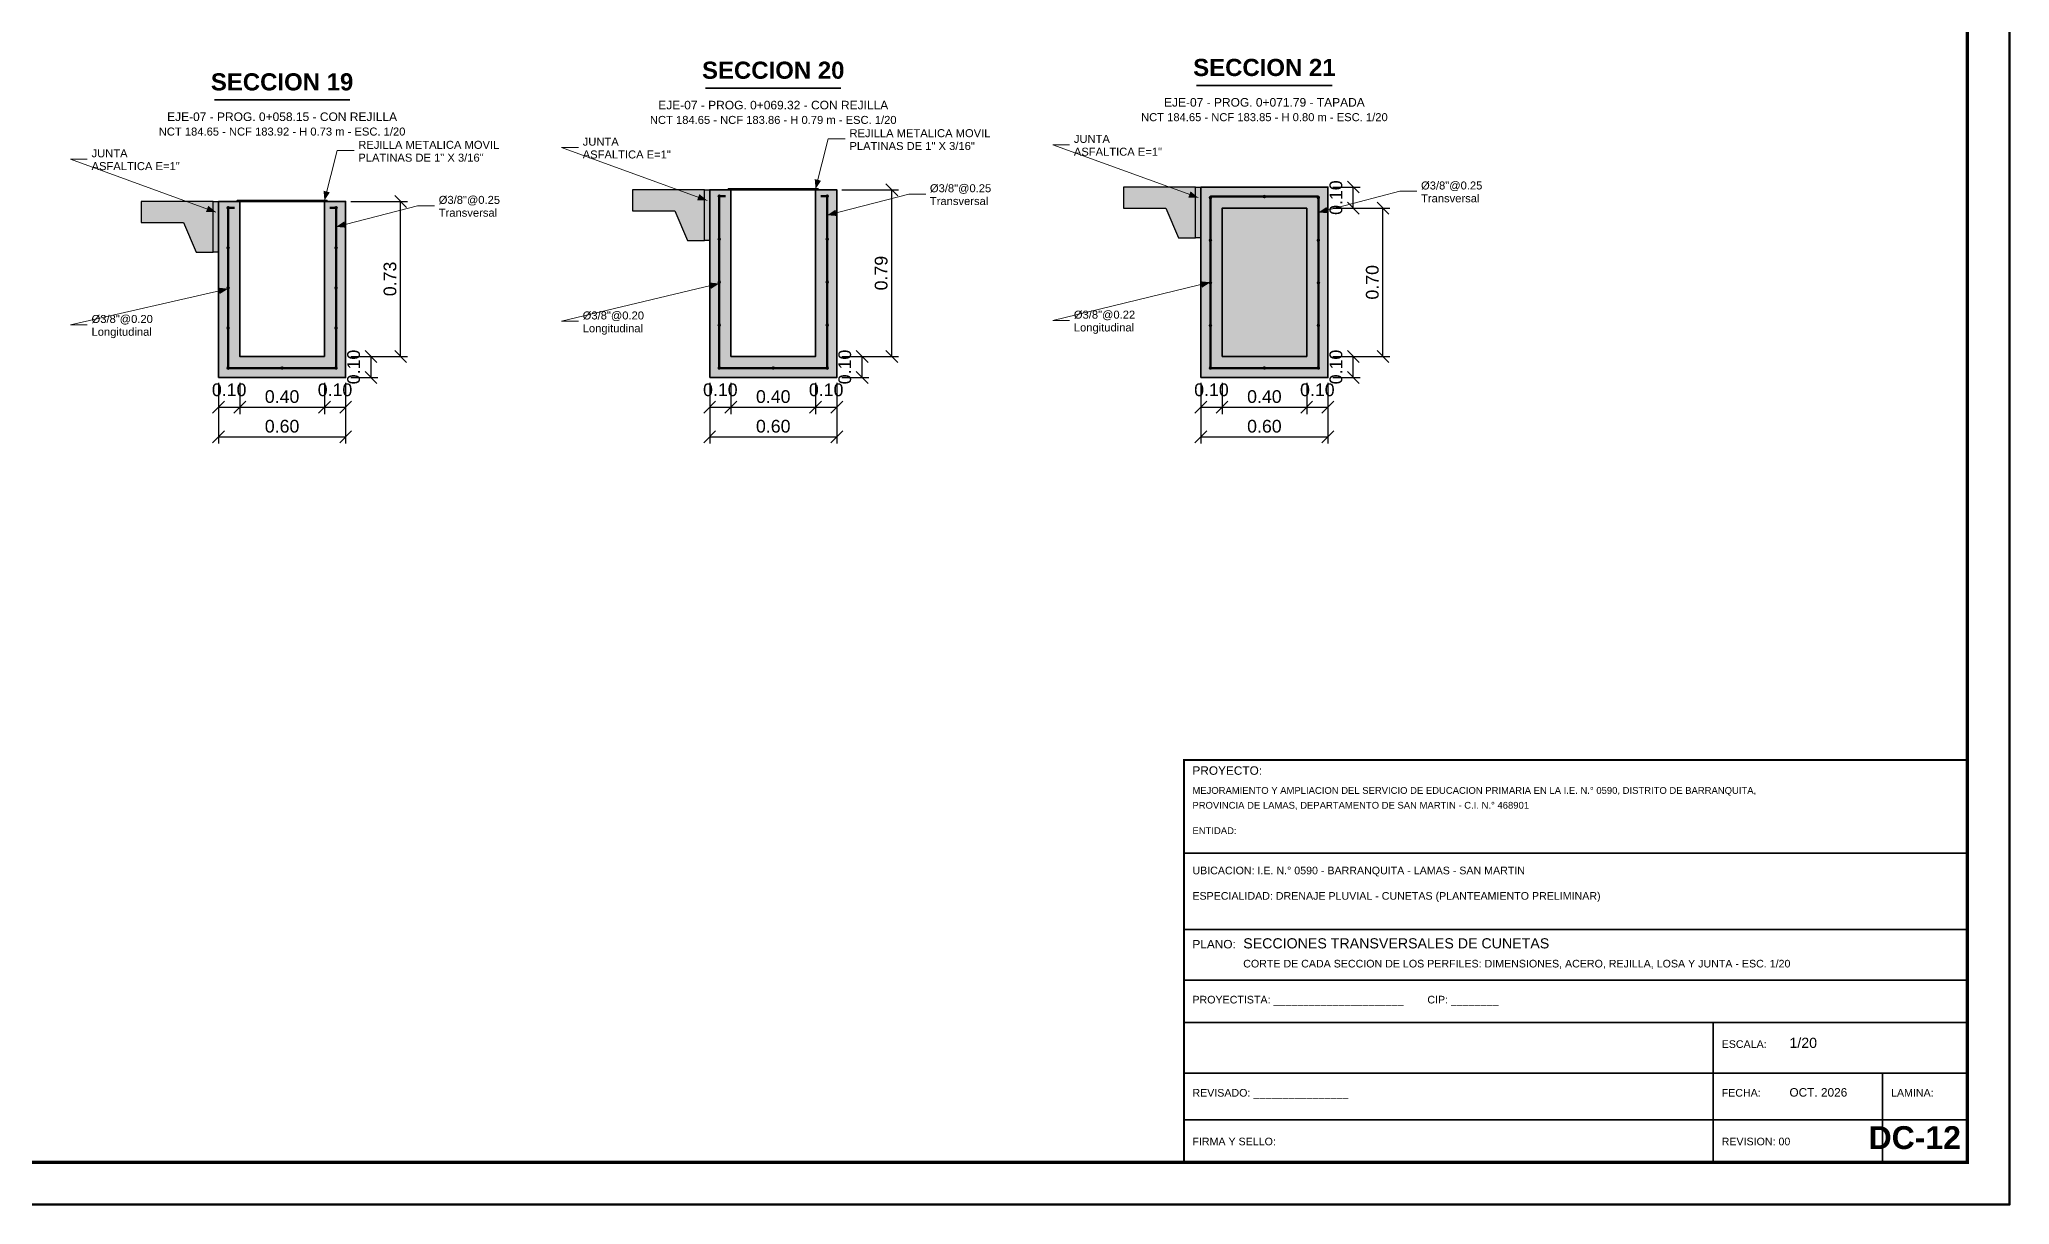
# Model space of a CAD drawing. Header units: metres. Extents: x 354768 to 355417, y 9249536 to 9250102.
# Drawn here: x 355343.67 to 355352.98, y 9249536 to 9249541.5 of the extents above; entities that cross this region are included whole.
import ezdxf
from ezdxf.enums import TextEntityAlignment as Align

# ---------------------------------------------------------------- set-up
doc = ezdxf.new("R2010")
doc.units = ezdxf.units.M
doc.header["$LTSCALE"] = 0.25
doc.layers.add('CONCRETO-ACHURADO', color=8, linetype='CONTINUOUS', true_color=0xe2e2e2)
for name, color, linetype, lineweight in [('COTAS', 94, 'CONTINUOUS', 18), ('LLAMADAS', 30, 'CONTINUOUS', 18), ('MARCO', 7, 'CONTINUOUS', 50), ('ROTULO', 7, 'CONTINUOUS', 35), ('SEC-ABIERTA', 5, 'CONTINUOUS', 35), ('SEC-ACERO', 6, 'CONTINUOUS', 50), ('SEC-PISO', 8, 'CONTINUOUS', 25), ('SEC-REJILLA', 1, 'CONTINUOUS', 35), ('SEC-TAPADA', 3, 'CONTINUOUS', 35), ('TITULOS', 160, 'CONTINUOUS', 35)]:
    doc.layers.add(name, color=color, linetype=linetype, lineweight=lineweight)
for name, color, linetype in [('ROTULO-TEXTO', 7, 'CONTINUOUS'), ('SEC-ACERO-LONG', 5, 'CONTINUOUS'), ('SEC-HUECO', 7, 'Continuous'), ('SEC-JUNTA', 8, 'CONTINUOUS'), ('TEXTOS', 7, 'CONTINUOUS')]:
    doc.layers.add(name, color=color, linetype=linetype)
doc.styles.get("Standard").update_dxf_attribs({"font": 'arial.ttf'})
doc.styles.add('TITULOS', font='arialbd.ttf')
doc.dimstyles.new('COT-20', dxfattribs={"dimscale": 0.02, "dimtxt": 3, "dimasz": 2.2, "dimexe": 1.6, "dimexo": 1.2, "dimgap": 1, "dimtad": 1, "dimzin": 0, "dimdsep": 46, "dimtxsty": 'Standard', "dimtsz": 1.4, "dimcen": 2.5, "dimclrd": 256, "dimclre": 256, "dimclrt": 7, "dimazin": 3, "dimtfac": 1, "dimtmove": 0, "dimatfit": 3})

msp = doc.modelspace()

# ---------------------------------------------------------------- hatches: boundary and pattern name
at = {"layer": 'CONCRETO-ACHURADO', "true_color": 0xe2e2e2}
h = msp.add_hatch(color=7, dxfattribs=at)
h.dxf.hatch_style = 1
h.paths.add_polyline_path([(355344.4896, 9249540.738), (355344.1496, 9249540.738), (355344.1496, 9249540.638), (355344.3496, 9249540.638), (355344.4096, 9249540.498), (355344.4896, 9249540.498)])
h = msp.add_hatch(color=7, dxfattribs=at)
h.dxf.hatch_style = 1
h.paths.add_polyline_path([(355344.515, 9249539.906), (355345.115, 9249539.906), (355345.115, 9249540.738), (355345.015, 9249540.738), (355345.015, 9249540.006), (355344.615, 9249540.006), (355344.615, 9249540.738), (355344.515, 9249540.738)])
h = msp.add_hatch(color=7, dxfattribs=at)
h.dxf.hatch_style = 1
h.paths.add_polyline_path([(355346.8096, 9249540.793), (355346.4696, 9249540.793), (355346.4696, 9249540.693), (355346.6696, 9249540.693), (355346.7296, 9249540.553), (355346.8096, 9249540.553)])
h = msp.add_hatch(color=7, dxfattribs=at)
h.dxf.hatch_style = 1
h.paths.add_polyline_path([(355346.835, 9249539.906), (355347.435, 9249539.906), (355347.435, 9249540.793), (355347.335, 9249540.793), (355347.335, 9249540.006), (355346.935, 9249540.006), (355346.935, 9249540.793), (355346.835, 9249540.793)])
h = msp.add_hatch(color=7, dxfattribs=at)
h.dxf.hatch_style = 1
h.paths.add_polyline_path([(355349.1296, 9249540.806), (355348.7896, 9249540.806), (355348.7896, 9249540.706), (355348.9896, 9249540.706), (355349.0496, 9249540.566), (355349.1296, 9249540.566)])
h = msp.add_hatch(color=7, dxfattribs=at)
h.dxf.hatch_style = 1
h.paths.add_polyline_path([(355349.155, 9249539.906), (355349.755, 9249539.906), (355349.755, 9249540.806), (355349.155, 9249540.806)])
at = {"layer": 'SEC-ACERO-LONG'}
h = msp.add_hatch(color=5, dxfattribs=at)
h.dxf.hatch_style = 1
edge = h.paths.add_edge_path()
edge.add_arc((355346.88, 9249540.763), 0.0085, 0, 360)
h = msp.add_hatch(color=5, dxfattribs=at)
h.dxf.hatch_style = 1
edge = h.paths.add_edge_path()
edge.add_arc((355347.39, 9249540.763), 0.0085, 0, 360)
h = msp.add_hatch(color=5, dxfattribs=at)
h.dxf.hatch_style = 1
edge = h.paths.add_edge_path()
edge.add_arc((355349.2, 9249540.756), 0.0085, 0, 360)
h = msp.add_hatch(color=5, dxfattribs=at)
h.dxf.hatch_style = 1
edge = h.paths.add_edge_path()
edge.add_arc((355349.455, 9249540.761), 0.0085, 0, 360)
h = msp.add_hatch(color=5, dxfattribs=at)
h.dxf.hatch_style = 1
edge = h.paths.add_edge_path()
edge.add_arc((355349.71, 9249540.756), 0.0085, 0, 360)
h = msp.add_hatch(color=5, dxfattribs=at)
h.dxf.hatch_style = 1
edge = h.paths.add_edge_path()
edge.add_arc((355344.56, 9249540.708), 0.0085, 0, 360)
h = msp.add_hatch(color=5, dxfattribs=at)
h.dxf.hatch_style = 1
edge = h.paths.add_edge_path()
edge.add_arc((355345.07, 9249540.708), 0.0085, 0, 360)
h = msp.add_hatch(color=5, dxfattribs=at)
h.dxf.hatch_style = 1
edge = h.paths.add_edge_path()
edge.add_arc((355346.88, 9249540.56), 0.0085, 0, 360)
h = msp.add_hatch(color=5, dxfattribs=at)
h.dxf.hatch_style = 1
edge = h.paths.add_edge_path()
edge.add_arc((355347.39, 9249540.56), 0.0085, 0, 360)
h = msp.add_hatch(color=5, dxfattribs=at)
h.dxf.hatch_style = 1
edge = h.paths.add_edge_path()
edge.add_arc((355349.2, 9249540.5547), 0.0085, 0, 360)
h = msp.add_hatch(color=5, dxfattribs=at)
h.dxf.hatch_style = 1
edge = h.paths.add_edge_path()
edge.add_arc((355349.71, 9249540.5547), 0.0085, 0, 360)
h = msp.add_hatch(color=5, dxfattribs=at)
h.dxf.hatch_style = 1
edge = h.paths.add_edge_path()
edge.add_arc((355344.56, 9249540.5188), 0.0085, 0, 360)
h = msp.add_hatch(color=5, dxfattribs=at)
h.dxf.hatch_style = 1
edge = h.paths.add_edge_path()
edge.add_arc((355345.07, 9249540.5188), 0.0085, 0, 360)
h = msp.add_hatch(color=5, dxfattribs=at)
h.dxf.hatch_style = 1
edge = h.paths.add_edge_path()
edge.add_arc((355346.88, 9249540.357), 0.0085, 0, 360)
h = msp.add_hatch(color=5, dxfattribs=at)
h.dxf.hatch_style = 1
edge = h.paths.add_edge_path()
edge.add_arc((355347.39, 9249540.357), 0.0085, 0, 360)
h = msp.add_hatch(color=5, dxfattribs=at)
h.dxf.hatch_style = 1
edge = h.paths.add_edge_path()
edge.add_arc((355344.56, 9249540.3295), 0.0085, 0, 360)
h = msp.add_hatch(color=5, dxfattribs=at)
h.dxf.hatch_style = 1
edge = h.paths.add_edge_path()
edge.add_arc((355345.07, 9249540.3295), 0.0085, 0, 360)
h = msp.add_hatch(color=5, dxfattribs=at)
h.dxf.hatch_style = 1
edge = h.paths.add_edge_path()
edge.add_arc((355349.2, 9249540.3535), 0.0085, 0, 360)
h = msp.add_hatch(color=5, dxfattribs=at)
h.dxf.hatch_style = 1
edge = h.paths.add_edge_path()
edge.add_arc((355349.71, 9249540.3535), 0.0085, 0, 360)
h = msp.add_hatch(color=5, dxfattribs=at)
h.dxf.hatch_style = 1
edge = h.paths.add_edge_path()
edge.add_arc((355344.56, 9249540.1402), 0.0085, 0, 360)
h = msp.add_hatch(color=5, dxfattribs=at)
h.dxf.hatch_style = 1
edge = h.paths.add_edge_path()
edge.add_arc((355345.07, 9249540.1402), 0.0085, 0, 360)
h = msp.add_hatch(color=5, dxfattribs=at)
h.dxf.hatch_style = 1
edge = h.paths.add_edge_path()
edge.add_arc((355346.88, 9249540.154), 0.0085, 0, 360)
h = msp.add_hatch(color=5, dxfattribs=at)
h.dxf.hatch_style = 1
edge = h.paths.add_edge_path()
edge.add_arc((355347.39, 9249540.154), 0.0085, 0, 360)
h = msp.add_hatch(color=5, dxfattribs=at)
h.dxf.hatch_style = 1
edge = h.paths.add_edge_path()
edge.add_arc((355349.2, 9249540.1522), 0.0085, 0, 360)
h = msp.add_hatch(color=5, dxfattribs=at)
h.dxf.hatch_style = 1
edge = h.paths.add_edge_path()
edge.add_arc((355349.71, 9249540.1522), 0.0085, 0, 360)
h = msp.add_hatch(color=5, dxfattribs=at)
h.dxf.hatch_style = 1
edge = h.paths.add_edge_path()
edge.add_arc((355344.56, 9249539.951), 0.0085, 0, 360)
h = msp.add_hatch(color=5, dxfattribs=at)
h.dxf.hatch_style = 1
edge = h.paths.add_edge_path()
edge.add_arc((355344.815, 9249539.951), 0.0085, 0, 360)
h = msp.add_hatch(color=5, dxfattribs=at)
h.dxf.hatch_style = 1
edge = h.paths.add_edge_path()
edge.add_arc((355345.07, 9249539.951), 0.0085, 0, 360)
h = msp.add_hatch(color=5, dxfattribs=at)
h.dxf.hatch_style = 1
edge = h.paths.add_edge_path()
edge.add_arc((355346.88, 9249539.951), 0.0085, 0, 360)
h = msp.add_hatch(color=5, dxfattribs=at)
h.dxf.hatch_style = 1
edge = h.paths.add_edge_path()
edge.add_arc((355347.135, 9249539.951), 0.0085, 0, 360)
h = msp.add_hatch(color=5, dxfattribs=at)
h.dxf.hatch_style = 1
edge = h.paths.add_edge_path()
edge.add_arc((355347.39, 9249539.951), 0.0085, 0, 360)
h = msp.add_hatch(color=5, dxfattribs=at)
h.dxf.hatch_style = 1
edge = h.paths.add_edge_path()
edge.add_arc((355349.2, 9249539.951), 0.0085, 0, 360)
h = msp.add_hatch(color=5, dxfattribs=at)
h.dxf.hatch_style = 1
edge = h.paths.add_edge_path()
edge.add_arc((355349.455, 9249539.951), 0.0085, 0, 360)
h = msp.add_hatch(color=5, dxfattribs=at)
h.dxf.hatch_style = 1
edge = h.paths.add_edge_path()
edge.add_arc((355349.71, 9249539.951), 0.0085, 0, 360)
at = {"layer": 'SEC-HUECO', "true_color": 0xffffff}
h = msp.add_hatch(color=7, dxfattribs=at)
h.dxf.hatch_style = 1
h.paths.add_polyline_path([(355349.255, 9249540.006), (355349.655, 9249540.006), (355349.655, 9249540.706), (355349.255, 9249540.706)])
at = {"layer": 'SEC-JUNTA', "true_color": 0x464646}
h = msp.add_hatch(color=7, dxfattribs=at)
h.dxf.hatch_style = 1
h.paths.add_polyline_path([(355344.4896, 9249540.738), (355344.515, 9249540.738), (355344.515, 9249540.498), (355344.4896, 9249540.498)])
h = msp.add_hatch(color=7, dxfattribs=at)
h.dxf.hatch_style = 1
h.paths.add_polyline_path([(355346.8096, 9249540.793), (355346.835, 9249540.793), (355346.835, 9249540.553), (355346.8096, 9249540.553)])
h = msp.add_hatch(color=7, dxfattribs=at)
h.dxf.hatch_style = 1
h.paths.add_polyline_path([(355349.1296, 9249540.806), (355349.155, 9249540.806), (355349.155, 9249540.566), (355349.1296, 9249540.566)])

# ---------------------------------------------------------------- linework, layer by layer
at = {"layer": 'LLAMADAS'}
for p, q in [((355347.395, 9249541.033), (355347.335, 9249540.797)), ((355347.475, 9249541.033), (355347.395, 9249541.033)), ((355343.895, 9249540.938), (355343.815, 9249540.938)), ((355343.815, 9249540.938), (355344.5023, 9249540.688)), ((355345.075, 9249540.978), (355345.015, 9249540.742)), ((355345.155, 9249540.978), (355345.075, 9249540.978)), ((355346.215, 9249540.993), (355346.135, 9249540.993)), ((355346.135, 9249540.993), (355346.8223, 9249540.743)), ((355348.535, 9249541.006), (355348.455, 9249541.006)), ((355348.455, 9249541.006), (355349.1423, 9249540.756)), ((355347.775, 9249540.773), (355347.39, 9249540.673)), ((355347.855, 9249540.773), (355347.775, 9249540.773)), ((355350.095, 9249540.786), (355349.71, 9249540.686)), ((355350.175, 9249540.786), (355350.095, 9249540.786)), ((355345.455, 9249540.718), (355345.07, 9249540.618)), ((355345.535, 9249540.718), (355345.455, 9249540.718)), ((355343.815, 9249540.1556), (355344.56, 9249540.3254)), ((355346.135, 9249540.1721), (355346.88, 9249540.3502)), ((355348.455, 9249540.176), (355349.2, 9249540.356)), ((355343.895, 9249540.1556), (355343.815, 9249540.1556)), ((355346.215, 9249540.1721), (355346.135, 9249540.1721)), ((355348.535, 9249540.176), (355348.455, 9249540.176))]:
    msp.add_line(p, q, dxfattribs=at)
for points in [[(355347.335, 9249540.797), (355347.3608, 9249540.8358), (355347.3309, 9249540.8434)], [(355345.015, 9249540.742), (355345.0408, 9249540.7808), (355345.0109, 9249540.7884)], [(355346.8223, 9249540.743), (355346.7862, 9249540.7725), (355346.7757, 9249540.7436)], [(355349.1423, 9249540.756), (355349.1062, 9249540.7855), (355349.0957, 9249540.7566)], [(355344.5023, 9249540.688), (355344.4662, 9249540.7175), (355344.4557, 9249540.6886)], [(355345.07, 9249540.618), (355345.1165, 9249540.6142), (355345.1087, 9249540.644)], [(355347.39, 9249540.673), (355347.4365, 9249540.6692), (355347.4287, 9249540.699)], [(355349.71, 9249540.686), (355349.7565, 9249540.6822), (355349.7487, 9249540.712)], [(355344.56, 9249540.3254), (355344.5137, 9249540.3306), (355344.5205, 9249540.3006)], [(355346.88, 9249540.3502), (355346.8336, 9249540.3549), (355346.8408, 9249540.3249)], [(355349.2, 9249540.356), (355349.1536, 9249540.3606), (355349.1608, 9249540.3307)]]:
    msp.add_solid(points, dxfattribs=at)
at = {"layer": 'MARCO'}
msp.add_lwpolyline([(355336.155, 9249536), (355352.975, 9249536), (355352.975, 9249547.88), (355336.155, 9249547.88)], close=True, dxfattribs=at)
at = {"layer": 'MARCO', "const_width": 0.016}
msp.add_lwpolyline([(355336.655, 9249536.2), (355352.775, 9249536.2), (355352.775, 9249547.68), (355336.655, 9249547.68)], close=True, dxfattribs=at)
at = {"layer": 'ROTULO'}
for p, q in [((355349.075, 9249537.66), (355352.775, 9249537.66)), ((355349.075, 9249537.3), (355352.775, 9249537.3)), ((355349.075, 9249537.06), (355352.775, 9249537.06)), ((355349.075, 9249536.86), (355352.775, 9249536.86)), ((355351.575, 9249536.86), (355351.575, 9249536.2)), ((355349.075, 9249536.62), (355352.775, 9249536.62)), ((355352.375, 9249536.62), (355352.375, 9249536.2)), ((355349.075, 9249536.4), (355352.775, 9249536.4))]:
    msp.add_line(p, q, dxfattribs=at)
at = {"layer": 'ROTULO', "const_width": 0.01}
msp.add_lwpolyline([(355349.075, 9249536.2), (355352.775, 9249536.2), (355352.775, 9249538.1), (355349.075, 9249538.1)], close=True, dxfattribs=at)
at = {"layer": 'SEC-ABIERTA'}
for points in [[(355344.515, 9249539.906), (355345.115, 9249539.906), (355345.115, 9249540.738), (355345.015, 9249540.738), (355345.015, 9249540.006), (355344.615, 9249540.006), (355344.615, 9249540.738), (355344.515, 9249540.738)], [(355346.835, 9249539.906), (355347.435, 9249539.906), (355347.435, 9249540.793), (355347.335, 9249540.793), (355347.335, 9249540.006), (355346.935, 9249540.006), (355346.935, 9249540.793), (355346.835, 9249540.793)]]:
    msp.add_lwpolyline(points, close=True, dxfattribs=at)
at = {"layer": 'SEC-ACERO'}
for points in [[(355346.91, 9249540.763), (355346.88, 9249540.763), (355346.88, 9249539.951), (355347.39, 9249539.951), (355347.39, 9249540.763), (355347.36, 9249540.763)], [(355344.59, 9249540.708), (355344.56, 9249540.708), (355344.56, 9249539.951), (355345.07, 9249539.951), (355345.07, 9249540.708), (355345.04, 9249540.708)]]:
    msp.add_lwpolyline(points, dxfattribs=at)
msp.add_lwpolyline([(355349.2, 9249539.951), (355349.71, 9249539.951), (355349.71, 9249540.761), (355349.2, 9249540.761)], close=True, dxfattribs=at)
at = {"layer": 'SEC-PISO'}
for points in [[(355344.4896, 9249540.738), (355344.1496, 9249540.738), (355344.1496, 9249540.638), (355344.3496, 9249540.638), (355344.4096, 9249540.498), (355344.4896, 9249540.498)], [(355344.4896, 9249540.738), (355344.515, 9249540.738), (355344.515, 9249540.498), (355344.4896, 9249540.498)], [(355346.8096, 9249540.793), (355346.4696, 9249540.793), (355346.4696, 9249540.693), (355346.6696, 9249540.693), (355346.7296, 9249540.553), (355346.8096, 9249540.553)], [(355346.8096, 9249540.793), (355346.835, 9249540.793), (355346.835, 9249540.553), (355346.8096, 9249540.553)], [(355349.1296, 9249540.806), (355348.7896, 9249540.806), (355348.7896, 9249540.706), (355348.9896, 9249540.706), (355349.0496, 9249540.566), (355349.1296, 9249540.566)], [(355349.1296, 9249540.806), (355349.155, 9249540.806), (355349.155, 9249540.566), (355349.1296, 9249540.566)]]:
    msp.add_lwpolyline(points, close=True, dxfattribs=at)
at = {"layer": 'SEC-REJILLA'}
for points in [[(355344.603, 9249540.738), (355345.027, 9249540.738), (355345.027, 9249540.7428), (355344.603, 9249540.7428)], [(355346.923, 9249540.793), (355347.347, 9249540.793), (355347.347, 9249540.7978), (355346.923, 9249540.7978)]]:
    msp.add_lwpolyline(points, close=True, dxfattribs=at)
for points in [[(355344.615, 9249540.7126), (355344.615, 9249540.738), (355344.6404, 9249540.738)], [(355345.015, 9249540.7126), (355345.015, 9249540.738), (355344.9896, 9249540.738)], [(355346.935, 9249540.7676), (355346.935, 9249540.793), (355346.9604, 9249540.793)], [(355347.335, 9249540.7676), (355347.335, 9249540.793), (355347.3096, 9249540.793)]]:
    msp.add_lwpolyline(points, dxfattribs=at)
at = {"layer": 'SEC-TAPADA'}
for points in [[(355349.155, 9249539.906), (355349.755, 9249539.906), (355349.755, 9249540.806), (355349.155, 9249540.806)], [(355349.255, 9249540.006), (355349.655, 9249540.006), (355349.655, 9249540.706), (355349.255, 9249540.706)]]:
    msp.add_lwpolyline(points, close=True, dxfattribs=at)
at = {"layer": 'TITULOS'}
for p, q in [((355344.495, 9249541.218), (355345.135, 9249541.218)), ((355346.815, 9249541.273), (355347.455, 9249541.273)), ((355349.135, 9249541.286), (355349.775, 9249541.286))]:
    msp.add_line(p, q, dxfattribs=at)

# ---------------------------------------------------------------- texts
at = {"layer": 'ROTULO-TEXTO'}
for s, height, p in [('PROYECTO:', 0.04, (355349.115, 9249538.03)), ('MEJORAMIENTO Y AMPLIACION DEL SERVICIO DE EDUCACION PRIMARIA EN LA I.E. N.° 0590, DISTRITO DE BARRANQUITA,', 0.032, (355349.115, 9249537.94)), ('PROVINCIA DE LAMAS, DEPARTAMENTO DE SAN MARTIN - C.I. N.° 468901', 0.032, (355349.115, 9249537.87)), ('ENTIDAD:', 0.032, (355349.115, 9249537.75)), ('UBICACION: I.E. N.° 0590 - BARRANQUITA - LAMAS - SAN MARTIN', 0.036, (355349.115, 9249537.56)), ('ESPECIALIDAD: DRENAJE PLUVIAL - CUNETAS (PLANTEAMIENTO PRELIMINAR)', 0.036, (355349.115, 9249537.44)), ('PLANO:', 0.04, (355349.115, 9249537.21)), ('SECCIONES TRANSVERSALES DE CUNETAS', 0.048, (355349.355, 9249537.21)), ('CORTE DE CADA SECCION DE LOS PERFILES: DIMENSIONES, ACERO, REJILLA, LOSA Y JUNTA - ESC. 1/20', 0.036, (355349.355, 9249537.12)), ('PROYECTISTA: ______________________        CIP: ________', 0.036, (355349.115, 9249536.95)), ('ESCALA:', 0.036, (355351.615, 9249536.74)), ('1/20', 0.048, (355351.935, 9249536.74)), ('OCT. 2026', 0.04, (355351.935, 9249536.51)), ('REVISADO: ________________', 0.036, (355349.115, 9249536.51)), ('FECHA:', 0.036, (355351.615, 9249536.51)), ('LAMINA:', 0.036, (355352.415, 9249536.51)), ('FIRMA Y SELLO:', 0.036, (355349.115, 9249536.28)), ('REVISION: 00', 0.036, (355351.615, 9249536.28))]:
    msp.add_text(s, height=height, dxfattribs=at).set_placement(p)
at = {"layer": 'TEXTOS'}
for s, height, p in [('EJE-07 - PROG. 0+069.32 - CON REJILLA', 0.0405, (355347.135, 9249541.193)), ('EJE-07 - PROG. 0+071.79 - TAPADA', 0.0405, (355349.455, 9249541.206)), ('EJE-07 - PROG. 0+058.15 - CON REJILLA', 0.0405, (355344.815, 9249541.138)), ('NCT 184.65 - NCF 183.86 - H 0.79 m - ESC. 1/20', 0.0378, (355347.135, 9249541.123)), ('NCT 184.65 - NCF 183.85 - H 0.80 m - ESC. 1/20', 0.0378, (355349.455, 9249541.136)), ('NCT 184.65 - NCF 183.92 - H 0.73 m - ESC. 1/20', 0.0378, (355344.815, 9249541.068))]:
    msp.add_text(s, height=height, dxfattribs=at).set_placement(p, align=Align.MIDDLE_CENTER)
for s, p in [('REJILLA METALICA MOVIL', (355345.175, 9249540.9864)), ('JUNTA', (355346.235, 9249541.0014)), ('REJILLA METALICA MOVIL', (355347.495, 9249541.0414)), ('PLATINAS DE 1" X 3/16"', (355347.495, 9249540.9809)), ('JUNTA', (355348.555, 9249541.0144)), ('ASFALTICA E=1"', (355343.915, 9249540.8859)), ('JUNTA', (355343.915, 9249540.9464)), ('PLATINAS DE 1" X 3/16"', (355345.175, 9249540.9259)), ('ASFALTICA E=1"', (355346.235, 9249540.9409)), ('ASFALTICA E=1"', (355348.555, 9249540.9539)), ('%%c3/8"@0.25', (355350.195, 9249540.7944)), ('%%c3/8"@0.25', (355345.555, 9249540.7264)), ('Transversal', (355347.875, 9249540.7209)), ('%%c3/8"@0.25', (355347.875, 9249540.7814)), ('Transversal', (355350.195, 9249540.7339)), ('Transversal', (355345.555, 9249540.6659)), ('%%c3/8"@0.20', (355343.915, 9249540.164)), ('%%c3/8"@0.20', (355346.235, 9249540.1805)), ('%%c3/8"@0.22', (355348.555, 9249540.1844)), ('Longitudinal', (355343.915, 9249540.1035)), ('Longitudinal', (355346.235, 9249540.12)), ('Longitudinal', (355348.555, 9249540.1239))]:
    msp.add_text(s, height=0.0378, dxfattribs=at).set_placement(p)
at = {"layer": 'TITULOS', "style": 'TITULOS'}
for s, p in [('SECCION 20', (355347.135, 9249541.293)), ('SECCION 21', (355349.455, 9249541.306)), ('SECCION 19', (355344.815, 9249541.238))]:
    msp.add_text(s, height=0.081, dxfattribs=at).set_placement(p, align=Align.BOTTOM_CENTER)
msp.add_text('DC-12', height=0.108, dxfattribs=at).set_placement((355352.745, 9249536.23), align=Align.BOTTOM_RIGHT)

# ---------------------------------------------------------------- dimensions: what is measured, and where the dimension line sits
at = {"layer": 'COTAS'}
for base, p1, p2 in [((355349.875, 9249540.706), (355349.755, 9249540.706), (355349.755, 9249540.806)), ((355345.375, 9249540.006), (355345.115, 9249540.006), (355345.115, 9249540.738)), ((355347.695, 9249540.006), (355347.435, 9249540.006), (355347.435, 9249540.793)), ((355350.015, 9249540.006), (355349.755, 9249540.006), (355349.755, 9249540.706)), ((355345.235, 9249539.906), (355345.115, 9249539.906), (355345.115, 9249540.006)), ((355347.555, 9249539.906), (355347.435, 9249539.906), (355347.435, 9249540.006)), ((355349.875, 9249539.906), (355349.755, 9249539.906), (355349.755, 9249540.006))]:
    msp.add_linear_dim(base=base, p1=p1, p2=p2, angle=90, dimstyle='COT-20', dxfattribs=at).render()
for base, p1, p2 in [((355344.515, 9249539.766), (355344.515, 9249539.906), (355344.615, 9249539.906)), ((355344.515, 9249539.626), (355344.515, 9249539.906), (355345.115, 9249539.906)), ((355344.615, 9249539.766), (355344.615, 9249539.906), (355345.015, 9249539.906)), ((355345.015, 9249539.766), (355345.015, 9249539.906), (355345.115, 9249539.906)), ((355346.835, 9249539.766), (355346.835, 9249539.906), (355346.935, 9249539.906)), ((355346.835, 9249539.626), (355346.835, 9249539.906), (355347.435, 9249539.906)), ((355346.935, 9249539.766), (355346.935, 9249539.906), (355347.335, 9249539.906)), ((355347.335, 9249539.766), (355347.335, 9249539.906), (355347.435, 9249539.906)), ((355349.155, 9249539.766), (355349.155, 9249539.906), (355349.255, 9249539.906)), ((355349.155, 9249539.626), (355349.155, 9249539.906), (355349.755, 9249539.906)), ((355349.255, 9249539.766), (355349.255, 9249539.906), (355349.655, 9249539.906)), ((355349.655, 9249539.766), (355349.655, 9249539.906), (355349.755, 9249539.906))]:
    msp.add_linear_dim(base=base, p1=p1, p2=p2, dimstyle='COT-20', dxfattribs=at).render()

doc.saveas('drawing.dxf')
